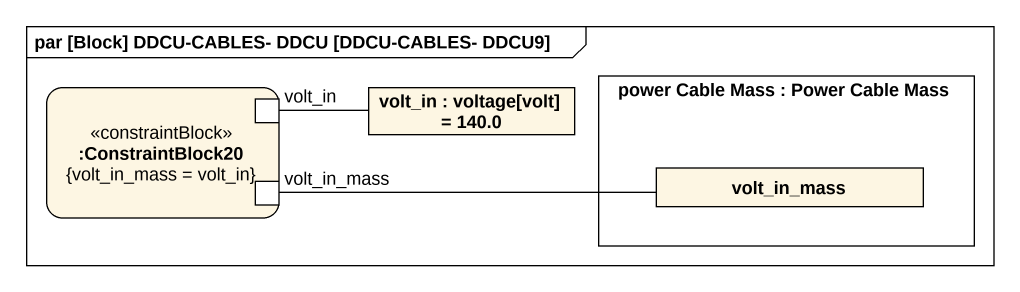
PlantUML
@startuml
mainframe par [Block] DDCU-CABLES- DDCU [DDCU-CABLES- DDCU9]
rectangle ":ConstraintBlock20\n{volt_in_mass = volt_in}" as ConstraintBlock20 <<constraintBlock>> {
  port volt_in
  port "volt_in_mass" as volt_in_mass_2
}
rectangle "volt_in : voltage[volt] = 140.0" as volt_in_2
rectangle "power Cable Mass : Power Cable Mass" as power_Cable_Mass {
  rectangle volt_in_mass
}
volt_in -right- volt_in_2
volt_in_mass_2 -right- volt_in_mass
@enduml
